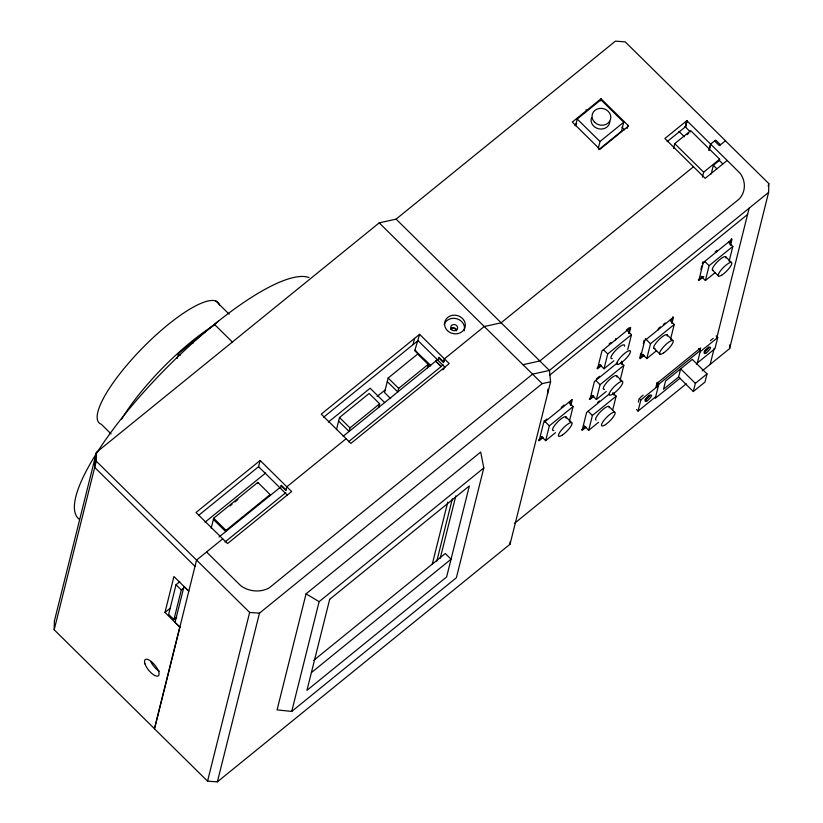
<?xml version="1.0" encoding="UTF-8"?>
<svg xmlns="http://www.w3.org/2000/svg" width="823" height="823" viewBox="0 0 823 823"><rect width="100%" height="100%" fill="white"/><g stroke="black" fill="none" stroke-linecap="round" stroke-linejoin="round"><path stroke-width="1.23" d="M222.745 538.849L196.553 560.093L154.508 728.746L54.184 629.79L54.39 621.005L96.435 452.362L379.208 222.868L396.079 219.134L615.398 41.15L625.182 41.839L725.505 140.795L719.343 145.599L714.539 140.867M94.882 458.606L94.676 467.392L195 566.347M54.184 629.79L96.24 461.147L96.435 452.362M179.856 627.116L175.021 622.404L183.992 586.48L188.817 591.192L173.931 576.532L164.981 612.446L179.846 627.116L154.446 728.797L207.55 781.15L217.375 781.85L510.044 544.219L510.106 541.709M702.204 370.854L729.62 348.582L729.703 344.816M729.62 348.582L768.61 192.376L768.816 183.591L725.33 140.733M415.841 351.174L414.926 350.156L419.586 334.333L449.204 363.591L350.886 443.422L321.237 414.154L419.586 334.333M547.48 394.268L547.892 389.248M177.161 358.478L178.354 353.684L218.332 321.237M179.774 581.696L176.029 584.741L168.633 614.411L173.91 619.616L176.719 617.332M173.91 619.616L181.307 589.947L184.115 587.663M211.213 528.14L213.682 518.212L257.815 482.401L270.139 494.561L269.841 495.775M270.139 494.561L226.016 530.372L225.708 531.586L213.383 519.426M198.415 515.537L258.576 466.703L260.14 460.458L291.63 491.537L227.529 543.571L196.028 512.492L260.14 460.458M257.506 483.615L257.815 482.401M280.499 488.327L281.281 485.21L286.075 489.942M207.55 781.15L249.657 612.446L96.24 461.147M217.375 781.85L259.482 613.156L542.172 383.631L550.597 381.769L549.435 370.443L396.079 219.134M336.463 429.627L339.488 417.528L369.167 393.435L379.67 403.795L378.786 407.354M306.053 593.846L277.084 709.879L291.723 711.432L456.384 577.746L483.79 467.968L480.704 452.043L306.053 593.846L319.129 601.654L483.79 467.968M379.67 403.795L349.991 427.888L349.106 431.447L338.592 421.088M291.723 711.432L319.129 601.654M427.456 367.86L428.341 364.301L417.837 353.931L388.158 378.024L384.536 392.55L390.668 398.589M428.341 364.301L398.661 388.384L397.776 391.943L387.273 381.584M323.655 417.168L413.023 344.642L414.586 338.397M501.197 322.822L484.243 326.515L444.399 358.869L443.463 362.614L438.669 357.882L438.042 360.381L445.027 367.264M444.482 358.89L443.7 362.017L438.906 357.285L438.124 360.412L418.084 340.691L413.023 344.642M432.219 564.434L447.763 502.092M436.787 561.163L452.321 498.831M440.254 558.231L455.819 495.888M575.524 125.765L577.211 119.026L600.944 99.758L623.731 122.236L621.488 131.227L598.743 149.693M600.512 100.859L601.037 98.781L628.618 125.981L599.885 149.302L572.294 122.092L601.037 98.781M598.311 148.243L599.998 141.494L623.731 122.236M510.044 544.219L550.597 381.769M541.328 436.416L545.649 440.675L549.342 425.841L573.075 406.572L568.765 402.313M627.167 128.45L627.939 125.322M570.277 404.834L571.471 400.04M570.833 405.461L572.324 399.474L543.602 422.806L539.116 440.768L543.077 437.548M569.382 421.407L573.075 406.572M583.507 425.193L588.692 430.306L592.385 415.471L616.129 396.202L612.672 392.797M592.046 395.246L596.366 399.505L600.07 384.67L623.803 365.412L621.211 362.85M599.71 364.517L604.031 368.776L607.724 353.941L631.467 334.673L627.147 330.414M615.388 340.156L615.779 338.592M673.502 148.572L674.726 143.644L690.713 130.672L719.641 159.199L719.333 160.454L713.335 165.32L711.185 173.931M620.995 363.653L621.591 361.256M628.587 333.181L629.749 328.5M613.835 395.081L614.431 392.684M621.632 364.198L622.229 361.801M629.194 333.541L630.685 327.554L601.973 350.886L597.488 368.848L601.448 365.628M612.734 409.803L616.129 396.202M620.1 380.247L623.803 365.412M627.764 349.508L631.467 334.673M522.975 364.712L539.837 360.978L739.538 198.713A24.649 21.861 14 0 0 740.114 173.252L686.876 120.662L685.312 126.907L667.155 141.638M639.985 356.832L640.891 353.232M643.277 343.654L644.172 340.064M642.475 354.332L646.785 358.591L650.489 343.757L674.222 324.488L669.901 320.229M638.339 402.087L639.265 398.363L640.85 399.927L638.072 411.078L636.488 409.515M658.143 329.972L658.534 328.408L660.447 326.854M708.994 150.321L710.547 144.107L715.712 140.116L720.506 144.848M702.42 177.11L703.655 172.182L719.641 159.199M709.169 150.362L710.712 144.169M671.414 322.729L672.905 316.752M656.013 386.985L656.898 383.436L700.589 347.954L700.003 350.32M671.918 323.336L673.409 317.349L644.687 340.681L640.212 358.643L644.172 355.423M698.706 348.52L700.517 350.31L658.812 384.156L655.283 398.301L680.107 378.148M670.529 339.323L674.222 324.488M700.898 269.409L701.772 265.891M702.749 261.992L702.358 263.555L704.858 261.529M678.594 377.006L680.642 368.817L695.363 383.343L693.326 391.532L678.594 377.006L663.523 389.238L665.56 381.049L692.277 359.373L707.008 373.899L704.972 382.078L693.326 391.532M701.073 276.281L705.393 280.53L709.087 265.695L732.83 246.437L728.509 242.178M716.72 251.889L717.111 250.326L715.197 251.889M696.988 364.445L700.517 350.31M729.991 244.657L731.482 238.67M730.505 245.254L731.997 239.267L703.284 262.599L698.799 280.561L703.747 276.538M729.127 261.272L732.83 246.437M710.156 364.394L714.179 348.283M716.658 338.366L749.146 208.188M716.154 335.969L717.738 337.533L714.961 348.674L697.369 362.953M768.188 186.07L768.816 183.591M343.16 436.272L437.692 359.517M348.489 441.776L443.165 364.908M574.701 125.127L576.686 123.522M686.876 120.662L664.891 138.501L705.177 178.334L727.151 160.485M205.02 522.214L265.685 472.978M328.346 422.117L370.124 388.219L384.66 402.56M686.979 134.694L688.697 133.305M230.049 505.898L232.014 504.304M234.956 501.917L237.898 499.53M377.109 396.47L385.082 390.009M219.041 537.008L279.748 487.741M346.133 438.71L286.826 486.805L285.89 490.549L281.096 485.817M225.018 541.987L285.756 492.689M501.104 322.791L693.522 166.74M164.981 612.446L170.433 608.022M768.61 192.376L549.435 370.443L532.574 374.167L269.296 587.817A24.649 21.861 14 0 1 240.913 585.863L206.552 551.986M549.836 375.051L747.593 214.443M609.071 344.035L610.985 342.481M626.313 330.044L629.184 327.719M698.274 279.943L702.235 276.734M596.932 368.21L600.893 365.001M705.393 280.53L715.28 272.506M604.031 368.776L613.917 360.752M543.993 421.386L546.873 419.051M561.235 407.395L564.115 405.06M596.624 378.652L599.494 376.327M663.328 324.519L665.241 322.966M617.188 363.036L594.412 381.543L589.926 399.505L593.887 396.285M538.561 440.12L542.522 436.91M589.268 398.949L593.239 395.729M639.687 358.026L643.658 354.806M545.649 440.675L555.535 432.641M596.366 399.505L606.253 391.481M646.785 358.591L656.682 350.557M597.56 402.457L599.483 400.904M609.38 393.919L586.604 412.426L582.128 430.388L586.089 427.168M581.594 429.74L585.554 426.52M588.692 430.306L598.578 422.271M313.594 660.457L445.294 553.529L451.055 559.208L311.372 672.617M640.243 397.571L643.175 395.194M710.29 340.722L713.222 338.346M640.85 399.927L658.441 385.658L656.857 384.094M700.147 351.802L717.738 337.533M638.072 411.078L655.653 396.799M514.416 523.418L686.31 383.765M695.363 383.343L707.008 373.899M249.657 612.446L259.482 613.156M684.942 126.526L690.404 131.917M719.333 160.454L722.892 163.962M678.944 131.392L684.407 136.783M713.335 165.32L716.895 168.828M674.726 143.644L703.655 172.182M621.9 127.143L624.595 129.797M585.997 109.778L586.665 110.436M725.505 256.611L731.4 262.434M577.211 119.026L599.998 141.494M704.776 261.447L709.087 265.695M712.718 270.356L718.623 276.178M666.897 334.663L672.803 340.485M645.304 338.644L650.489 343.757M654.11 348.417L660.015 354.229M657.001 382.376L658.812 384.156M603.413 349.682L607.724 353.941M616.478 375.586L622.373 381.399M595.749 380.411L600.07 384.67M608.794 406.377L614.699 412.2M588.075 411.212L592.385 415.471M379.208 222.868L542.172 383.631M565.751 416.747L571.656 422.569M544.168 420.728L549.342 425.841M435.779 361.06L441.251 366.461M435.624 361.225L441.097 366.626M414.926 350.156L430.748 365.762M423.752 358.982L429.904 365.052M414.895 350.824L430.151 365.916M388.158 378.024L398.661 388.384M339.488 417.528L349.991 427.888M215.811 301.012L229.144 314.16M214.443 324.365L232.436 342.121M191.461 341.566L193.035 343.119M178.354 353.684L180.155 355.454M258.576 466.703L287.453 495.199M213.682 518.212L226.016 530.372M111.043 433.865L101.27 424.226A84.635 21.686 -45.4 0 1 144.056 346.432A84.635 21.686 -45.4 0 1 219.597 305.24M176.029 584.741L181.307 589.947M649.82 394.968A3.487 0.895 -45.4 0 1 647.578 398.322A3.487 0.895 -45.4 0 1 644.79 399.7M708.665 346.894A3.487 0.895 -45.4 0 1 707.214 349.765A3.487 0.895 -45.4 0 1 703.953 351.966M450.737 329.005A3.487 3.086 14 0 1 456.508 330.795M450.428 329.015A3.487 3.097 14 0 1 456.755 330.198M79.162 519.22A167.295 42.858 -45.4 0 1 156.936 377.788A167.295 42.858 -45.4 0 1 308.964 277.546M159.384 671.249A10.452 4.012 50.9 0 1 150.887 661.939M444.183 324.54A10.452 9.279 14 0 1 457.063 318.83A10.452 9.279 14 0 1 464.141 330.753M648.781 395.719A3.487 0.895 -45.4 0 1 645.788 398.723M707.801 347.82A3.487 0.895 -45.4 0 1 704.807 350.824M442.846 369.866A7.212 1.852 -45.4 0 1 444.173 368.539M609.853 121.279A9.444 8.374 14 0 1 599.051 128.892A9.444 8.374 14 0 1 591.459 117.823M706.978 349.219A4.393 1.121 -45.4 0 1 704.539 351.349M649.285 395.462A4.393 1.121 -45.4 0 1 648.689 396.274M646.312 398.661A4.393 1.121 -45.4 0 1 645.52 399.258M596.017 420.131A9.444 2.418 -45.4 0 1 601.675 410.584A9.444 2.418 -45.4 0 1 609.174 407.755M612.209 358.602A9.444 2.418 -45.4 0 1 616.129 349.919A9.444 2.418 -45.4 0 1 624.513 346.236M713.572 270.366A9.444 2.418 -45.4 0 1 717.491 261.683A9.444 2.418 -45.4 0 1 725.876 257.99M604.555 389.341A9.444 2.418 -45.4 0 1 608.464 380.648A9.444 2.418 -45.4 0 1 616.859 376.965M553.828 430.501A9.444 2.418 -45.4 0 1 557.747 421.818A9.444 2.418 -45.4 0 1 566.131 418.125M654.974 348.417A9.444 2.418 -45.4 0 1 658.894 339.734A9.444 2.418 -45.4 0 1 667.278 336.041M121.67 419.092A95.88 24.567 -45.4 0 1 214.319 325.085M329.673 599.329L306.948 690.363L446.622 576.954L469.347 485.92L329.673 599.329M687.071 120.858L685.518 127.102L687.071 120.858M144.982 663.894A10.452 4.012 50.9 0 0 157.45 676.187A10.452 4.012 50.9 0 0 152.965 663.019A10.452 4.012 50.9 0 0 144.982 663.894M447.445 330.609A10.452 9.279 14 0 0 464.923 327.626A10.452 9.279 14 0 0 452.465 315.332A10.452 9.279 14 0 0 447.445 330.609M451.673 329.673A3.487 3.097 14 0 0 457.495 328.686A3.487 3.097 14 0 0 453.339 324.581A3.487 3.097 14 0 0 451.673 329.673M594.659 122.288A9.444 8.374 14 0 0 610.44 119.592A9.444 8.374 14 0 0 599.185 108.492A9.444 8.374 14 0 0 594.659 122.288M647.104 400.811A4.393 1.121 -45.4 0 0 651.559 395.277A4.393 1.121 -45.4 0 0 646.508 398.671A4.393 1.121 -45.4 0 0 647.104 400.811M706.124 352.913A4.393 1.121 -45.4 0 0 710.578 347.378A4.393 1.121 -45.4 0 0 705.537 350.773A4.393 1.121 -45.4 0 0 706.124 352.913M605.533 424.586A9.444 2.418 -45.4 0 0 615.12 412.673A9.444 2.418 -45.4 0 0 604.267 419.967A9.444 2.418 -45.4 0 0 605.533 424.586M620.871 363.056A9.444 2.418 -45.4 0 0 630.459 351.143A9.444 2.418 -45.4 0 0 619.606 358.437A9.444 2.418 -45.4 0 0 620.871 363.056M722.234 274.82A9.444 2.418 -45.4 0 0 731.822 262.907A9.444 2.418 -45.4 0 0 720.969 270.201A9.444 2.418 -45.4 0 0 722.234 274.82M613.217 393.785A9.444 2.418 -45.4 0 0 622.795 381.872A9.444 2.418 -45.4 0 0 611.942 389.176A9.444 2.418 -45.4 0 0 613.217 393.785M562.49 434.956A9.444 2.418 -45.4 0 0 572.078 423.043A9.444 2.418 -45.4 0 0 561.224 430.336A9.444 2.418 -45.4 0 0 562.49 434.956M663.636 352.872A9.444 2.418 -45.4 0 0 673.224 340.959A9.444 2.418 -45.4 0 0 662.361 348.252A9.444 2.418 -45.4 0 0 663.636 352.872"/></g></svg>
